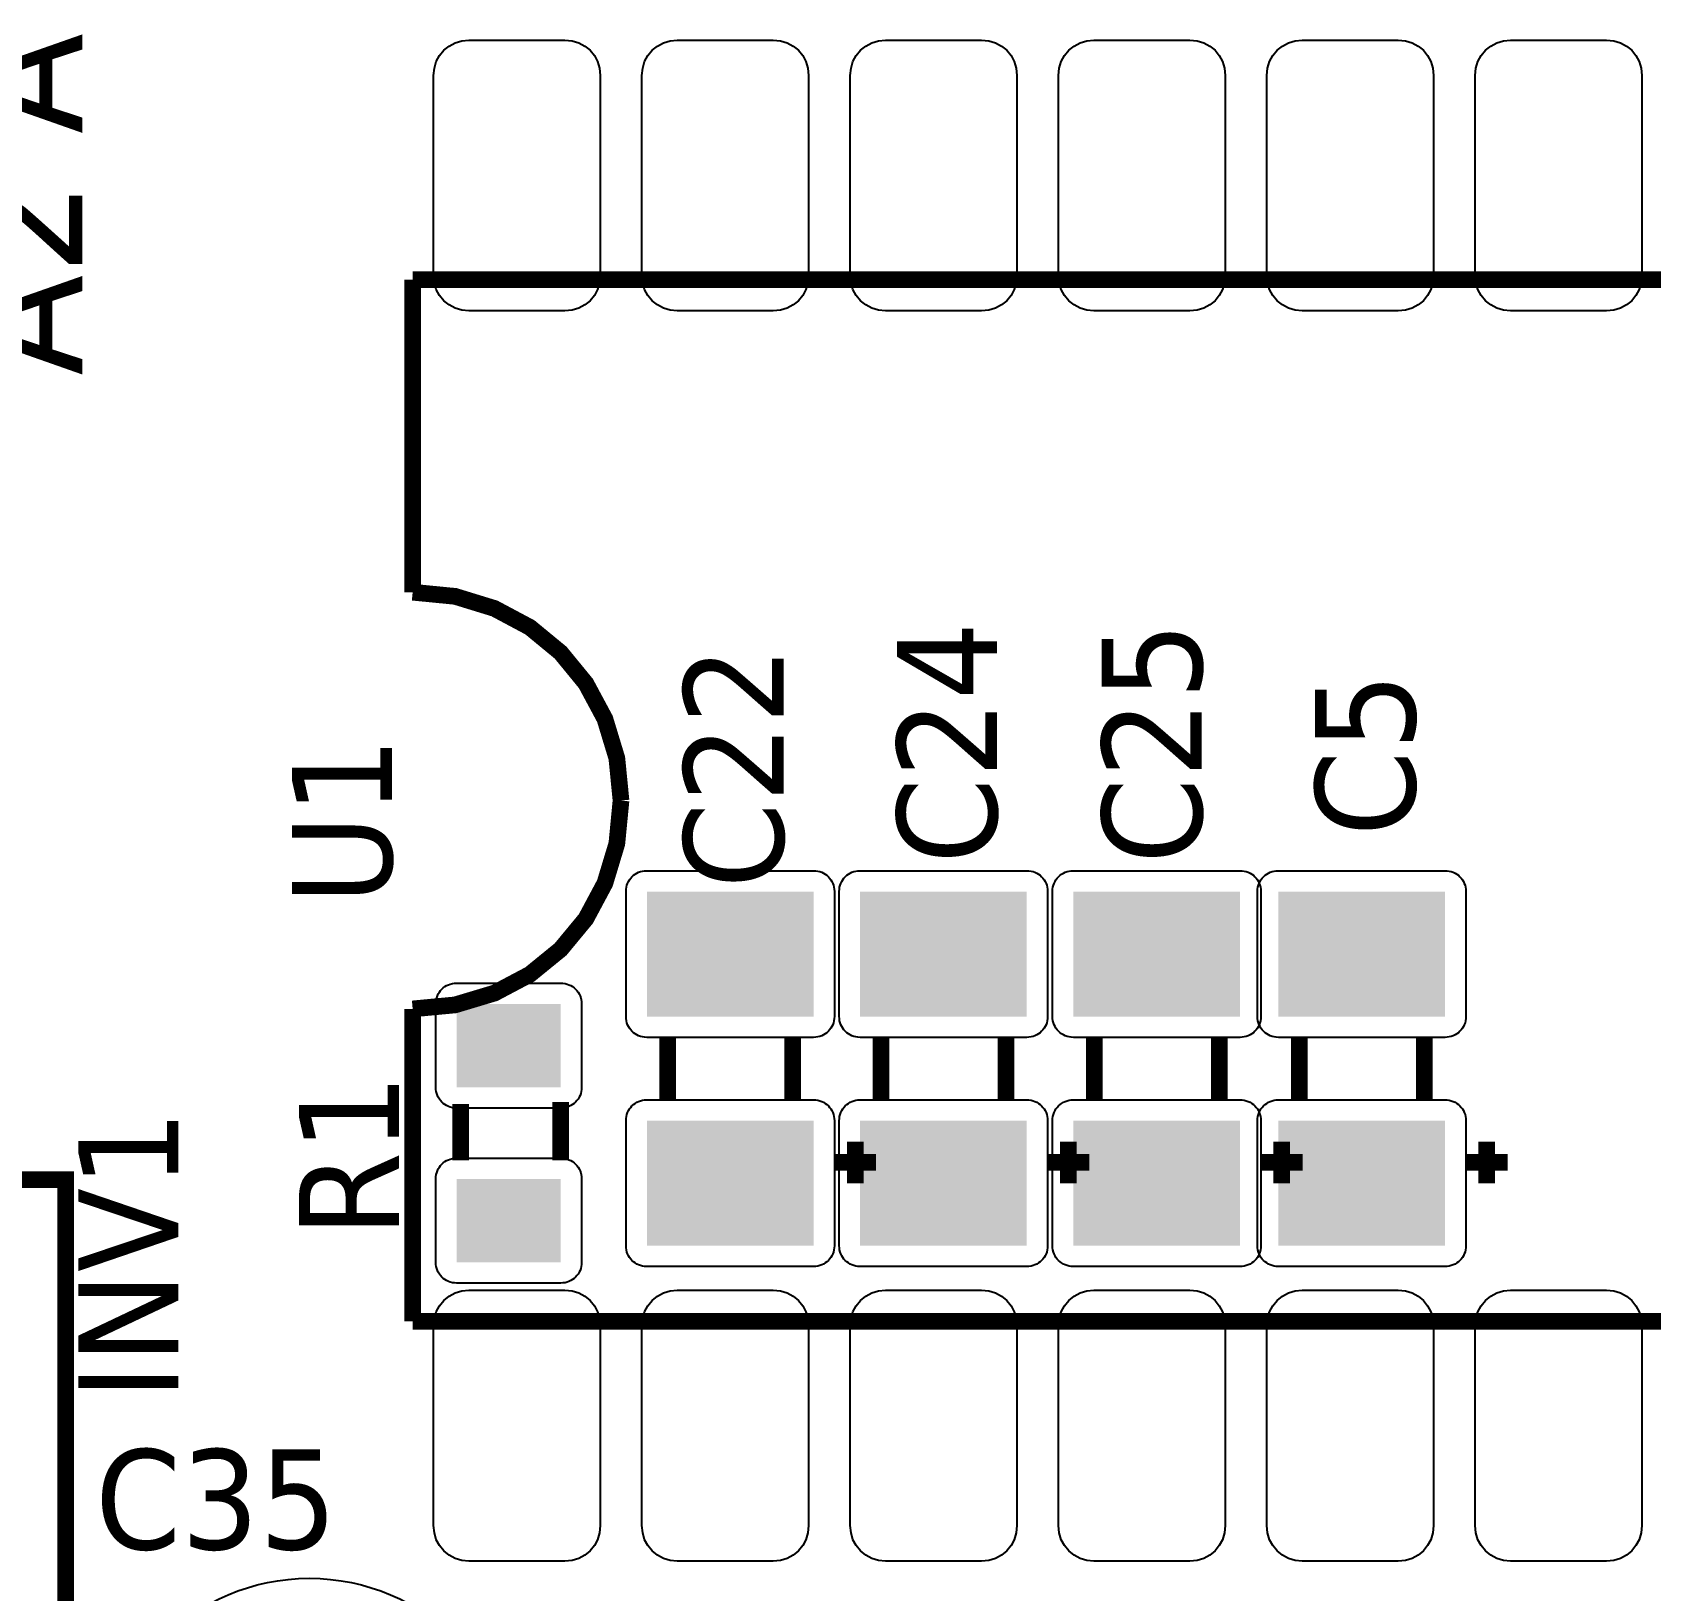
# Model space of a CAD drawing. Header units: millimetres. Extents: x 123.5 to 144.3, y 105.4 to 121.6.
# Drawn here: x 126.4 to 127.799, y 113.754 to 115.101 of the extents above; entities that cross this region are included whole.
import ezdxf

# ---------------------------------------------------------------- set-up
doc = ezdxf.new("R2010")
doc.units = ezdxf.units.MM
doc.layers.add('DESC', color=250, linetype='Continuous')
doc.styles.get("Standard").update_dxf_attribs({"font": 'tahoma.ttf'})

# ---------------------------------------------------------------- blocks, each defined once
blk = doc.blocks.new('RPAD')
blk.add_trace([(-0.5, -0.5), (-0.5, 0.5), (0.5, -0.5), (0.5, 0.5)])
blk = doc.blocks.new('DIELEC-AUT006')
for points in [[(146.9097, 114.2917), (146.8407, 114.2917), (146.8355, 114.2922), (146.8307, 114.2936), (146.8264, 114.296), (146.8226, 114.299), (146.8195, 114.3028), (146.8172, 114.3071), (146.8158, 114.312), (146.8152, 114.3172), (146.8152, 114.4612), (146.8158, 114.4664), (146.8172, 114.4712), (146.8195, 114.4755), (146.8226, 114.4793), (146.8264, 114.4824), (146.8307, 114.4847), (146.8355, 114.4862), (146.8407, 114.4867), (146.9097, 114.4867), (146.915, 114.4862), (146.9198, 114.4847), (146.9241, 114.4824), (146.9279, 114.4793), (146.931, 114.4755), (146.9333, 114.4712), (146.9347, 114.4664), (146.9352, 114.4612), (146.9352, 114.3172), (146.9347, 114.312), (146.9333, 114.3071), (146.931, 114.3028), (146.9279, 114.299), (146.9241, 114.296), (146.9198, 114.2936), (146.915, 114.2922), (146.9097, 114.2917)], [(147.0597, 114.2917), (146.9907, 114.2917), (146.9855, 114.2922), (146.9807, 114.2936), (146.9764, 114.296), (146.9726, 114.299), (146.9695, 114.3028), (146.9672, 114.3071), (146.9658, 114.312), (146.9652, 114.3172), (146.9652, 114.4612), (146.9658, 114.4664), (146.9672, 114.4712), (146.9695, 114.4755), (146.9726, 114.4793), (146.9764, 114.4824), (146.9807, 114.4847), (146.9855, 114.4862), (146.9907, 114.4867), (147.0597, 114.4867), (147.065, 114.4862), (147.0698, 114.4847), (147.0741, 114.4824), (147.0779, 114.4793), (147.081, 114.4755), (147.0833, 114.4712), (147.0847, 114.4664), (147.0852, 114.4612), (147.0852, 114.3172), (147.0847, 114.312), (147.0833, 114.3071), (147.081, 114.3028), (147.0779, 114.299), (147.0741, 114.296), (147.0698, 114.2936), (147.065, 114.2922), (147.0597, 114.2917)], [(147.2097, 114.2917), (147.1407, 114.2917), (147.1355, 114.2922), (147.1307, 114.2936), (147.1264, 114.296), (147.1226, 114.299), (147.1195, 114.3028), (147.1172, 114.3071), (147.1158, 114.312), (147.1152, 114.3172), (147.1152, 114.4612), (147.1158, 114.4664), (147.1172, 114.4712), (147.1195, 114.4755), (147.1226, 114.4793), (147.1264, 114.4824), (147.1307, 114.4847), (147.1355, 114.4862), (147.1407, 114.4867), (147.2097, 114.4867), (147.215, 114.4862), (147.2198, 114.4847), (147.2241, 114.4824), (147.2279, 114.4793), (147.231, 114.4755), (147.2333, 114.4712), (147.2347, 114.4664), (147.2352, 114.4612), (147.2352, 114.3172), (147.2347, 114.312), (147.2333, 114.3071), (147.231, 114.3028), (147.2279, 114.299), (147.2241, 114.296), (147.2198, 114.2936), (147.215, 114.2922), (147.2097, 114.2917)], [(147.3597, 114.2917), (147.2907, 114.2917), (147.2855, 114.2922), (147.2807, 114.2936), (147.2764, 114.296), (147.2726, 114.299), (147.2695, 114.3028), (147.2672, 114.3071), (147.2658, 114.312), (147.2652, 114.3172), (147.2652, 114.4612), (147.2658, 114.4664), (147.2672, 114.4712), (147.2695, 114.4755), (147.2726, 114.4793), (147.2764, 114.4824), (147.2807, 114.4847), (147.2855, 114.4862), (147.2907, 114.4867), (147.3597, 114.4867), (147.365, 114.4862), (147.3698, 114.4847), (147.3741, 114.4824), (147.3779, 114.4793), (147.381, 114.4755), (147.3833, 114.4712), (147.3847, 114.4664), (147.3852, 114.4612), (147.3852, 114.3172), (147.3847, 114.312), (147.3833, 114.3071), (147.381, 114.3028), (147.3779, 114.299), (147.3741, 114.296), (147.3698, 114.2936), (147.365, 114.2922), (147.3597, 114.2917)], [(147.5097, 114.2917), (147.4407, 114.2917), (147.4355, 114.2922), (147.4307, 114.2936), (147.4264, 114.296), (147.4226, 114.299), (147.4195, 114.3028), (147.4172, 114.3071), (147.4158, 114.312), (147.4152, 114.3172), (147.4152, 114.4612), (147.4158, 114.4664), (147.4172, 114.4712), (147.4195, 114.4755), (147.4226, 114.4793), (147.4264, 114.4824), (147.4307, 114.4847), (147.4355, 114.4862), (147.4407, 114.4867), (147.5097, 114.4867), (147.515, 114.4862), (147.5198, 114.4847), (147.5241, 114.4824), (147.5279, 114.4793), (147.531, 114.4755), (147.5333, 114.4712), (147.5347, 114.4664), (147.5352, 114.4612), (147.5352, 114.3172), (147.5347, 114.312), (147.5333, 114.3071), (147.531, 114.3028), (147.5279, 114.299), (147.5241, 114.296), (147.5198, 114.2936), (147.515, 114.2922), (147.5097, 114.2917)], [(147.6597, 114.2917), (147.5907, 114.2917), (147.5855, 114.2922), (147.5807, 114.2936), (147.5764, 114.296), (147.5726, 114.299), (147.5695, 114.3028), (147.5672, 114.3071), (147.5658, 114.312), (147.5652, 114.3172), (147.5652, 114.4612), (147.5658, 114.4664), (147.5672, 114.4712), (147.5695, 114.4755), (147.5726, 114.4793), (147.5764, 114.4824), (147.5807, 114.4847), (147.5855, 114.4862), (147.5907, 114.4867), (147.6597, 114.4867), (147.665, 114.4862), (147.6698, 114.4847), (147.6741, 114.4824), (147.6779, 114.4793), (147.681, 114.4755), (147.6833, 114.4712), (147.6847, 114.4664), (147.6852, 114.4612), (147.6852, 114.3172), (147.6847, 114.312), (147.6833, 114.3071), (147.681, 114.3028), (147.6779, 114.299), (147.6741, 114.296), (147.6698, 114.2936), (147.665, 114.2922), (147.6597, 114.2917)], [(147.1038, 113.8737), (147.1038, 113.7837), (147.1037, 113.7822), (147.1035, 113.7807), (147.1031, 113.7792), (147.1026, 113.7778), (147.102, 113.7765), (147.1013, 113.7753), (147.1004, 113.7741), (147.0995, 113.7731), (147.0984, 113.7721), (147.0972, 113.7713), (147.096, 113.7705), (147.0947, 113.7699), (147.0933, 113.7694), (147.0919, 113.769), (147.0904, 113.7688), (147.0888, 113.7687), (146.9688, 113.7687), (146.9672, 113.7688), (146.9657, 113.769), (146.9643, 113.7694), (146.9629, 113.7699), (146.9616, 113.7705), (146.9603, 113.7713), (146.9592, 113.7721), (146.9581, 113.7731), (146.9572, 113.7741), (146.9563, 113.7753), (146.9556, 113.7765), (146.9549, 113.7778), (146.9545, 113.7792), (146.9541, 113.7807), (146.9539, 113.7822), (146.9538, 113.7837), (146.9538, 113.8737), (146.9539, 113.8753), (146.9541, 113.8768), (146.9545, 113.8782), (146.9549, 113.8796), (146.9556, 113.881), (146.9563, 113.8822), (146.9572, 113.8833), (146.9581, 113.8844), (146.9592, 113.8854), (146.9603, 113.8862), (146.9616, 113.887), (146.9629, 113.8876), (146.9643, 113.8881), (146.9657, 113.8884), (146.9672, 113.8887), (146.9688, 113.8887), (147.0888, 113.8887), (147.0904, 113.8887), (147.0919, 113.8884), (147.0933, 113.8881), (147.0947, 113.8876), (147.096, 113.887), (147.0972, 113.8862), (147.0984, 113.8854), (147.0995, 113.8844), (147.1004, 113.8833), (147.1013, 113.8822), (147.102, 113.881), (147.1026, 113.8796), (147.1031, 113.8782), (147.1035, 113.8768), (147.1037, 113.8753), (147.1038, 113.8737)], [(147.2573, 113.8737), (147.2573, 113.7837), (147.2573, 113.7822), (147.257, 113.7807), (147.2567, 113.7792), (147.2562, 113.7778), (147.2556, 113.7765), (147.2548, 113.7753), (147.254, 113.7741), (147.253, 113.7731), (147.2519, 113.7721), (147.2508, 113.7713), (147.2496, 113.7705), (147.2482, 113.7699), (147.2469, 113.7694), (147.2454, 113.769), (147.2439, 113.7688), (147.2423, 113.7687), (147.1223, 113.7687), (147.1208, 113.7688), (147.1193, 113.769), (147.1178, 113.7694), (147.1164, 113.7699), (147.1151, 113.7705), (147.1139, 113.7713), (147.1127, 113.7721), (147.1117, 113.7731), (147.1107, 113.7741), (147.1099, 113.7753), (147.1091, 113.7765), (147.1085, 113.7778), (147.108, 113.7792), (147.1076, 113.7807), (147.1074, 113.7822), (147.1073, 113.7837), (147.1073, 113.8737), (147.1074, 113.8753), (147.1076, 113.8768), (147.108, 113.8782), (147.1085, 113.8796), (147.1091, 113.881), (147.1099, 113.8822), (147.1107, 113.8833), (147.1117, 113.8844), (147.1127, 113.8854), (147.1139, 113.8862), (147.1151, 113.887), (147.1164, 113.8876), (147.1178, 113.8881), (147.1193, 113.8884), (147.1208, 113.8887), (147.1223, 113.8887), (147.2423, 113.8887), (147.2439, 113.8887), (147.2454, 113.8884), (147.2469, 113.8881), (147.2482, 113.8876), (147.2496, 113.887), (147.2508, 113.8862), (147.2519, 113.8854), (147.253, 113.8844), (147.254, 113.8833), (147.2548, 113.8822), (147.2556, 113.881), (147.2562, 113.8796), (147.2567, 113.8782), (147.257, 113.8768), (147.2573, 113.8753), (147.2573, 113.8737)], [(147.4109, 113.8737), (147.4109, 113.7837), (147.4108, 113.7822), (147.4106, 113.7807), (147.4102, 113.7792), (147.4097, 113.7778), (147.4091, 113.7765), (147.4084, 113.7753), (147.4075, 113.7741), (147.4065, 113.7731), (147.4055, 113.7721), (147.4043, 113.7713), (147.4031, 113.7705), (147.4018, 113.7699), (147.4004, 113.7694), (147.3989, 113.769), (147.3974, 113.7688), (147.3959, 113.7687), (147.2759, 113.7687), (147.2743, 113.7688), (147.2728, 113.769), (147.2714, 113.7694), (147.27, 113.7699), (147.2687, 113.7705), (147.2674, 113.7713), (147.2663, 113.7721), (147.2652, 113.7731), (147.2643, 113.7741), (147.2634, 113.7753), (147.2627, 113.7765), (147.262, 113.7778), (147.2615, 113.7792), (147.2612, 113.7807), (147.261, 113.7822), (147.2609, 113.7837), (147.2609, 113.8737), (147.261, 113.8753), (147.2612, 113.8768), (147.2615, 113.8782), (147.262, 113.8796), (147.2627, 113.881), (147.2634, 113.8822), (147.2643, 113.8833), (147.2652, 113.8844), (147.2663, 113.8854), (147.2674, 113.8862), (147.2687, 113.887), (147.27, 113.8876), (147.2714, 113.8881), (147.2728, 113.8884), (147.2743, 113.8887), (147.2759, 113.8887), (147.3959, 113.8887), (147.3974, 113.8887), (147.3989, 113.8884), (147.4004, 113.8881), (147.4018, 113.8876), (147.4031, 113.887), (147.4043, 113.8862), (147.4055, 113.8854), (147.4065, 113.8844), (147.4075, 113.8833), (147.4084, 113.8822), (147.4091, 113.881), (147.4097, 113.8796), (147.4102, 113.8782), (147.4106, 113.8768), (147.4108, 113.8753), (147.4109, 113.8737)], [(147.5585, 113.8737), (147.5585, 113.7837), (147.5584, 113.7822), (147.5582, 113.7807), (147.5579, 113.7792), (147.5574, 113.7778), (147.5567, 113.7765), (147.556, 113.7753), (147.5551, 113.7741), (147.5542, 113.7731), (147.5531, 113.7721), (147.552, 113.7713), (147.5507, 113.7705), (147.5494, 113.7699), (147.548, 113.7694), (147.5466, 113.769), (147.5451, 113.7688), (147.5435, 113.7687), (147.4235, 113.7687), (147.422, 113.7688), (147.4204, 113.769), (147.419, 113.7694), (147.4176, 113.7699), (147.4163, 113.7705), (147.4151, 113.7713), (147.4139, 113.7721), (147.4129, 113.7731), (147.4119, 113.7741), (147.411, 113.7753), (147.4103, 113.7765), (147.4097, 113.7778), (147.4092, 113.7792), (147.4088, 113.7807), (147.4086, 113.7822), (147.4085, 113.7837), (147.4085, 113.8737), (147.4086, 113.8753), (147.4088, 113.8768), (147.4092, 113.8782), (147.4097, 113.8796), (147.4103, 113.881), (147.411, 113.8822), (147.4119, 113.8833), (147.4129, 113.8844), (147.4139, 113.8854), (147.4151, 113.8862), (147.4163, 113.887), (147.4176, 113.8876), (147.419, 113.8881), (147.4204, 113.8884), (147.422, 113.8887), (147.4235, 113.8887), (147.5435, 113.8887), (147.5451, 113.8887), (147.5466, 113.8884), (147.548, 113.8881), (147.5494, 113.8876), (147.5507, 113.887), (147.552, 113.8862), (147.5531, 113.8854), (147.5542, 113.8844), (147.5551, 113.8833), (147.556, 113.8822), (147.5567, 113.881), (147.5574, 113.8796), (147.5579, 113.8782), (147.5582, 113.8768), (147.5584, 113.8753), (147.5585, 113.8737)], [(146.8168, 113.7328), (146.8168, 113.7928), (146.8169, 113.7944), (146.8171, 113.7959), (146.8175, 113.7973), (146.818, 113.7987), (146.8186, 113.8), (146.8194, 113.8013), (146.8202, 113.8024), (146.8212, 113.8035), (146.8222, 113.8044), (146.8234, 113.8053), (146.8246, 113.806), (146.8259, 113.8066), (146.8273, 113.8071), (146.8288, 113.8075), (146.8303, 113.8077), (146.8318, 113.8078), (146.9068, 113.8078), (146.9084, 113.8077), (146.9099, 113.8075), (146.9114, 113.8071), (146.9127, 113.8066), (146.9141, 113.806), (146.9153, 113.8053), (146.9164, 113.8044), (146.9175, 113.8035), (146.9185, 113.8024), (146.9193, 113.8013), (146.9201, 113.8), (146.9207, 113.7987), (146.9212, 113.7973), (146.9215, 113.7959), (146.9218, 113.7944), (146.9218, 113.7928), (146.9218, 113.7328), (146.9218, 113.7312), (146.9215, 113.7297), (146.9212, 113.7283), (146.9207, 113.7269), (146.9201, 113.7256), (146.9193, 113.7243), (146.9185, 113.7232), (146.9175, 113.7221), (146.9164, 113.7212), (146.9153, 113.7203), (146.9141, 113.7196), (146.9127, 113.719), (146.9114, 113.7185), (146.9099, 113.7181), (146.9084, 113.7179), (146.9068, 113.7178), (146.8318, 113.7178), (146.8303, 113.7179), (146.8288, 113.7181), (146.8273, 113.7185), (146.8259, 113.719), (146.8246, 113.7196), (146.8234, 113.7203), (146.8222, 113.7212), (146.8212, 113.7221), (146.8202, 113.7232), (146.8194, 113.7243), (146.8186, 113.7256), (146.818, 113.7269), (146.8175, 113.7283), (146.8171, 113.7297), (146.8169, 113.7312), (146.8168, 113.7328)], [(147.1038, 113.7087), (147.1038, 113.6187), (147.1037, 113.6172), (147.1035, 113.6157), (147.1031, 113.6142), (147.1026, 113.6128), (147.102, 113.6115), (147.1013, 113.6103), (147.1004, 113.6091), (147.0995, 113.6081), (147.0984, 113.6071), (147.0972, 113.6063), (147.096, 113.6055), (147.0947, 113.6049), (147.0933, 113.6044), (147.0919, 113.604), (147.0904, 113.6038), (147.0888, 113.6037), (146.9688, 113.6037), (146.9672, 113.6038), (146.9657, 113.604), (146.9643, 113.6044), (146.9629, 113.6049), (146.9616, 113.6055), (146.9603, 113.6063), (146.9592, 113.6071), (146.9581, 113.6081), (146.9572, 113.6091), (146.9563, 113.6103), (146.9556, 113.6115), (146.9549, 113.6128), (146.9545, 113.6142), (146.9541, 113.6157), (146.9539, 113.6172), (146.9538, 113.6187), (146.9538, 113.7087), (146.9539, 113.7103), (146.9541, 113.7118), (146.9545, 113.7132), (146.9549, 113.7146), (146.9556, 113.716), (146.9563, 113.7172), (146.9572, 113.7183), (146.9581, 113.7194), (146.9592, 113.7204), (146.9603, 113.7212), (146.9616, 113.722), (146.9629, 113.7226), (146.9643, 113.7231), (146.9657, 113.7234), (146.9672, 113.7237), (146.9688, 113.7237), (147.0888, 113.7237), (147.0904, 113.7237), (147.0919, 113.7234), (147.0933, 113.7231), (147.0947, 113.7226), (147.096, 113.722), (147.0972, 113.7212), (147.0984, 113.7204), (147.0995, 113.7194), (147.1004, 113.7183), (147.1013, 113.7172), (147.102, 113.716), (147.1026, 113.7146), (147.1031, 113.7132), (147.1035, 113.7118), (147.1037, 113.7103), (147.1038, 113.7087)], [(147.2573, 113.7087), (147.2573, 113.6187), (147.2573, 113.6172), (147.257, 113.6157), (147.2567, 113.6142), (147.2562, 113.6128), (147.2556, 113.6115), (147.2548, 113.6103), (147.254, 113.6091), (147.253, 113.6081), (147.2519, 113.6071), (147.2508, 113.6063), (147.2496, 113.6055), (147.2482, 113.6049), (147.2469, 113.6044), (147.2454, 113.604), (147.2439, 113.6038), (147.2423, 113.6037), (147.1223, 113.6037), (147.1208, 113.6038), (147.1193, 113.604), (147.1178, 113.6044), (147.1164, 113.6049), (147.1151, 113.6055), (147.1139, 113.6063), (147.1127, 113.6071), (147.1117, 113.6081), (147.1107, 113.6091), (147.1099, 113.6103), (147.1091, 113.6115), (147.1085, 113.6128), (147.108, 113.6142), (147.1076, 113.6157), (147.1074, 113.6172), (147.1073, 113.6187), (147.1073, 113.7087), (147.1074, 113.7103), (147.1076, 113.7118), (147.108, 113.7132), (147.1085, 113.7146), (147.1091, 113.716), (147.1099, 113.7172), (147.1107, 113.7183), (147.1117, 113.7194), (147.1127, 113.7204), (147.1139, 113.7212), (147.1151, 113.722), (147.1164, 113.7226), (147.1178, 113.7231), (147.1193, 113.7234), (147.1208, 113.7237), (147.1223, 113.7237), (147.2423, 113.7237), (147.2439, 113.7237), (147.2454, 113.7234), (147.2469, 113.7231), (147.2482, 113.7226), (147.2496, 113.722), (147.2508, 113.7212), (147.2519, 113.7204), (147.253, 113.7194), (147.254, 113.7183), (147.2548, 113.7172), (147.2556, 113.716), (147.2562, 113.7146), (147.2567, 113.7132), (147.257, 113.7118), (147.2573, 113.7103), (147.2573, 113.7087)], [(147.4109, 113.7087), (147.4109, 113.6187), (147.4108, 113.6172), (147.4106, 113.6157), (147.4102, 113.6142), (147.4097, 113.6128), (147.4091, 113.6115), (147.4084, 113.6103), (147.4075, 113.6091), (147.4065, 113.6081), (147.4055, 113.6071), (147.4043, 113.6063), (147.4031, 113.6055), (147.4018, 113.6049), (147.4004, 113.6044), (147.3989, 113.604), (147.3974, 113.6038), (147.3959, 113.6037), (147.2759, 113.6037), (147.2743, 113.6038), (147.2728, 113.604), (147.2714, 113.6044), (147.27, 113.6049), (147.2687, 113.6055), (147.2674, 113.6063), (147.2663, 113.6071), (147.2652, 113.6081), (147.2643, 113.6091), (147.2634, 113.6103), (147.2627, 113.6115), (147.262, 113.6128), (147.2615, 113.6142), (147.2612, 113.6157), (147.261, 113.6172), (147.2609, 113.6187), (147.2609, 113.7087), (147.261, 113.7103), (147.2612, 113.7118), (147.2615, 113.7132), (147.262, 113.7146), (147.2627, 113.716), (147.2634, 113.7172), (147.2643, 113.7183), (147.2652, 113.7194), (147.2663, 113.7204), (147.2674, 113.7212), (147.2687, 113.722), (147.27, 113.7226), (147.2714, 113.7231), (147.2728, 113.7234), (147.2743, 113.7237), (147.2759, 113.7237), (147.3959, 113.7237), (147.3974, 113.7237), (147.3989, 113.7234), (147.4004, 113.7231), (147.4018, 113.7226), (147.4031, 113.722), (147.4043, 113.7212), (147.4055, 113.7204), (147.4065, 113.7194), (147.4075, 113.7183), (147.4084, 113.7172), (147.4091, 113.716), (147.4097, 113.7146), (147.4102, 113.7132), (147.4106, 113.7118), (147.4108, 113.7103), (147.4109, 113.7087)], [(147.5585, 113.7087), (147.5585, 113.6187), (147.5584, 113.6172), (147.5582, 113.6157), (147.5579, 113.6142), (147.5574, 113.6128), (147.5567, 113.6115), (147.556, 113.6103), (147.5551, 113.6091), (147.5542, 113.6081), (147.5531, 113.6071), (147.552, 113.6063), (147.5507, 113.6055), (147.5494, 113.6049), (147.548, 113.6044), (147.5466, 113.604), (147.5451, 113.6038), (147.5435, 113.6037), (147.4235, 113.6037), (147.422, 113.6038), (147.4204, 113.604), (147.419, 113.6044), (147.4176, 113.6049), (147.4163, 113.6055), (147.4151, 113.6063), (147.4139, 113.6071), (147.4129, 113.6081), (147.4119, 113.6091), (147.411, 113.6103), (147.4103, 113.6115), (147.4097, 113.6128), (147.4092, 113.6142), (147.4088, 113.6157), (147.4086, 113.6172), (147.4085, 113.6187), (147.4085, 113.7087), (147.4086, 113.7103), (147.4088, 113.7118), (147.4092, 113.7132), (147.4097, 113.7146), (147.4103, 113.716), (147.411, 113.7172), (147.4119, 113.7183), (147.4129, 113.7194), (147.4139, 113.7204), (147.4151, 113.7212), (147.4163, 113.722), (147.4176, 113.7226), (147.419, 113.7231), (147.4204, 113.7234), (147.422, 113.7237), (147.4235, 113.7237), (147.5435, 113.7237), (147.5451, 113.7237), (147.5466, 113.7234), (147.548, 113.7231), (147.5494, 113.7226), (147.5507, 113.722), (147.552, 113.7212), (147.5531, 113.7204), (147.5542, 113.7194), (147.5551, 113.7183), (147.556, 113.7172), (147.5567, 113.716), (147.5574, 113.7146), (147.5579, 113.7132), (147.5582, 113.7118), (147.5584, 113.7103), (147.5585, 113.7087)], [(146.8168, 113.6068), (146.8168, 113.6668), (146.8169, 113.6684), (146.8171, 113.6699), (146.8175, 113.6713), (146.818, 113.6727), (146.8186, 113.674), (146.8194, 113.6753), (146.8202, 113.6764), (146.8212, 113.6775), (146.8222, 113.6784), (146.8234, 113.6793), (146.8246, 113.68), (146.8259, 113.6806), (146.8273, 113.6811), (146.8288, 113.6815), (146.8303, 113.6817), (146.8318, 113.6818), (146.9068, 113.6818), (146.9084, 113.6817), (146.9099, 113.6815), (146.9114, 113.6811), (146.9127, 113.6806), (146.9141, 113.68), (146.9153, 113.6793), (146.9164, 113.6784), (146.9175, 113.6775), (146.9185, 113.6764), (146.9193, 113.6753), (146.9201, 113.674), (146.9207, 113.6727), (146.9212, 113.6713), (146.9215, 113.6699), (146.9218, 113.6684), (146.9218, 113.6668), (146.9218, 113.6068), (146.9218, 113.6052), (146.9215, 113.6037), (146.9212, 113.6023), (146.9207, 113.6009), (146.9201, 113.5996), (146.9193, 113.5983), (146.9185, 113.5972), (146.9175, 113.5961), (146.9164, 113.5952), (146.9153, 113.5943), (146.9141, 113.5936), (146.9127, 113.593), (146.9114, 113.5925), (146.9099, 113.5921), (146.9084, 113.5919), (146.9068, 113.5918), (146.8318, 113.5918), (146.8303, 113.5919), (146.8288, 113.5921), (146.8273, 113.5925), (146.8259, 113.593), (146.8246, 113.5936), (146.8234, 113.5943), (146.8222, 113.5952), (146.8212, 113.5961), (146.8202, 113.5972), (146.8194, 113.5983), (146.8186, 113.5996), (146.818, 113.6009), (146.8175, 113.6023), (146.8171, 113.6037), (146.8169, 113.6052), (146.8168, 113.6068)], [(146.8407, 113.5867), (146.9097, 113.5867), (146.915, 113.5862), (146.9198, 113.5847), (146.9241, 113.5824), (146.9279, 113.5793), (146.931, 113.5755), (146.9333, 113.5712), (146.9347, 113.5664), (146.9352, 113.5612), (146.9352, 113.4172), (146.9347, 113.412), (146.9333, 113.4071), (146.931, 113.4028), (146.9279, 113.399), (146.9241, 113.396), (146.9198, 113.3936), (146.915, 113.3922), (146.9097, 113.3917), (146.8407, 113.3917), (146.8355, 113.3922), (146.8307, 113.3936), (146.8264, 113.396), (146.8226, 113.399), (146.8195, 113.4028), (146.8172, 113.4071), (146.8158, 113.412), (146.8152, 113.4172), (146.8152, 113.5612), (146.8158, 113.5664), (146.8172, 113.5712), (146.8195, 113.5755), (146.8226, 113.5793), (146.8264, 113.5824), (146.8307, 113.5847), (146.8355, 113.5862), (146.8407, 113.5867)], [(146.9907, 113.5867), (147.0597, 113.5867), (147.065, 113.5862), (147.0698, 113.5847), (147.0741, 113.5824), (147.0779, 113.5793), (147.081, 113.5755), (147.0833, 113.5712), (147.0847, 113.5664), (147.0852, 113.5612), (147.0852, 113.4172), (147.0847, 113.412), (147.0833, 113.4071), (147.081, 113.4028), (147.0779, 113.399), (147.0741, 113.396), (147.0698, 113.3936), (147.065, 113.3922), (147.0597, 113.3917), (146.9907, 113.3917), (146.9855, 113.3922), (146.9807, 113.3936), (146.9764, 113.396), (146.9726, 113.399), (146.9695, 113.4028), (146.9672, 113.4071), (146.9658, 113.412), (146.9652, 113.4172), (146.9652, 113.5612), (146.9658, 113.5664), (146.9672, 113.5712), (146.9695, 113.5755), (146.9726, 113.5793), (146.9764, 113.5824), (146.9807, 113.5847), (146.9855, 113.5862), (146.9907, 113.5867)], [(147.1407, 113.5867), (147.2097, 113.5867), (147.215, 113.5862), (147.2198, 113.5847), (147.2241, 113.5824), (147.2279, 113.5793), (147.231, 113.5755), (147.2333, 113.5712), (147.2347, 113.5664), (147.2352, 113.5612), (147.2352, 113.4172), (147.2347, 113.412), (147.2333, 113.4071), (147.231, 113.4028), (147.2279, 113.399), (147.2241, 113.396), (147.2198, 113.3936), (147.215, 113.3922), (147.2097, 113.3917), (147.1407, 113.3917), (147.1355, 113.3922), (147.1307, 113.3936), (147.1264, 113.396), (147.1226, 113.399), (147.1195, 113.4028), (147.1172, 113.4071), (147.1158, 113.412), (147.1152, 113.4172), (147.1152, 113.5612), (147.1158, 113.5664), (147.1172, 113.5712), (147.1195, 113.5755), (147.1226, 113.5793), (147.1264, 113.5824), (147.1307, 113.5847), (147.1355, 113.5862), (147.1407, 113.5867)], [(147.2907, 113.5867), (147.3597, 113.5867), (147.365, 113.5862), (147.3698, 113.5847), (147.3741, 113.5824), (147.3779, 113.5793), (147.381, 113.5755), (147.3833, 113.5712), (147.3847, 113.5664), (147.3852, 113.5612), (147.3852, 113.4172), (147.3847, 113.412), (147.3833, 113.4071), (147.381, 113.4028), (147.3779, 113.399), (147.3741, 113.396), (147.3698, 113.3936), (147.365, 113.3922), (147.3597, 113.3917), (147.2907, 113.3917), (147.2855, 113.3922), (147.2807, 113.3936), (147.2764, 113.396), (147.2726, 113.399), (147.2695, 113.4028), (147.2672, 113.4071), (147.2658, 113.412), (147.2652, 113.4172), (147.2652, 113.5612), (147.2658, 113.5664), (147.2672, 113.5712), (147.2695, 113.5755), (147.2726, 113.5793), (147.2764, 113.5824), (147.2807, 113.5847), (147.2855, 113.5862), (147.2907, 113.5867)], [(147.4407, 113.5867), (147.5097, 113.5867), (147.515, 113.5862), (147.5198, 113.5847), (147.5241, 113.5824), (147.5279, 113.5793), (147.531, 113.5755), (147.5333, 113.5712), (147.5347, 113.5664), (147.5352, 113.5612), (147.5352, 113.4172), (147.5347, 113.412), (147.5333, 113.4071), (147.531, 113.4028), (147.5279, 113.399), (147.5241, 113.396), (147.5198, 113.3936), (147.515, 113.3922), (147.5097, 113.3917), (147.4407, 113.3917), (147.4355, 113.3922), (147.4307, 113.3936), (147.4264, 113.396), (147.4226, 113.399), (147.4195, 113.4028), (147.4172, 113.4071), (147.4158, 113.412), (147.4152, 113.4172), (147.4152, 113.5612), (147.4158, 113.5664), (147.4172, 113.5712), (147.4195, 113.5755), (147.4226, 113.5793), (147.4264, 113.5824), (147.4307, 113.5847), (147.4355, 113.5862), (147.4407, 113.5867)], [(147.5907, 113.5867), (147.6597, 113.5867), (147.665, 113.5862), (147.6698, 113.5847), (147.6741, 113.5824), (147.6779, 113.5793), (147.681, 113.5755), (147.6833, 113.5712), (147.6847, 113.5664), (147.6852, 113.5612), (147.6852, 113.4172), (147.6847, 113.412), (147.6833, 113.4071), (147.681, 113.4028), (147.6779, 113.399), (147.6741, 113.396), (147.6698, 113.3936), (147.665, 113.3922), (147.6597, 113.3917), (147.5907, 113.3917), (147.5855, 113.3922), (147.5807, 113.3936), (147.5764, 113.396), (147.5726, 113.399), (147.5695, 113.4028), (147.5672, 113.4071), (147.5658, 113.412), (147.5652, 113.4172), (147.5652, 113.5612), (147.5658, 113.5664), (147.5672, 113.5712), (147.5695, 113.5755), (147.5726, 113.5793), (147.5764, 113.5824), (147.5807, 113.5847), (147.5855, 113.5862), (147.5907, 113.5867)]]:
    blk.add_lwpolyline(points, close=True)
at = {"const_width": 0.012}
for points in [[(146.8002, 114.0892), (146.8002, 114.3142)], [(146.8002, 114.3142), (149.8002, 114.3142)], [(146.8002, 114.0892), (146.8002, 114.3142)], [(146.8002, 114.3142), (149.8002, 114.3142)], [(146.8002, 114.0892), (146.8002, 114.3142)], [(146.8002, 114.3142), (149.8002, 114.3142)], [(146.9502, 113.9392), (146.9472, 113.9697), (146.9386, 113.998), (146.9249, 114.0235), (146.9067, 114.0457), (146.8846, 114.0639), (146.8591, 114.0775), (146.8308, 114.0862), (146.8002, 114.0892)], [(146.9502, 113.9392), (146.9472, 113.9697), (146.9386, 113.998), (146.9249, 114.0235), (146.9067, 114.0457), (146.8846, 114.0639), (146.8591, 114.0775), (146.8308, 114.0862), (146.8002, 114.0892)], [(146.9502, 113.9392), (146.9472, 113.9697), (146.9386, 113.998), (146.9249, 114.0235), (146.9067, 114.0457), (146.8846, 114.0639), (146.8591, 114.0775), (146.8308, 114.0862), (146.8002, 114.0892)], [(146.9502, 113.9392), (146.9472, 113.9082), (146.9386, 113.8797), (146.9249, 113.8541), (146.9067, 113.8321), (146.8846, 113.8141), (146.8591, 113.8006), (146.8308, 113.7921), (146.8002, 113.7892)], [(146.9502, 113.9392), (146.9472, 113.9082), (146.9386, 113.8797), (146.9249, 113.8541), (146.9067, 113.8321), (146.8846, 113.8141), (146.8591, 113.8006), (146.8308, 113.7921), (146.8002, 113.7892)], [(146.9502, 113.9392), (146.9472, 113.9082), (146.9386, 113.8797), (146.9249, 113.8541), (146.9067, 113.8321), (146.8846, 113.8141), (146.8591, 113.8006), (146.8308, 113.7921), (146.8002, 113.7892)], [(146.8002, 113.5642), (146.8002, 113.7892)], [(146.8002, 113.5642), (146.8002, 113.7892)], [(146.8002, 113.5642), (146.8002, 113.7892)], [(146.9838, 113.7687), (146.9838, 113.7237)], [(146.9838, 113.7687), (146.9838, 113.7237)], [(146.9838, 113.7687), (146.9838, 113.7237)], [(147.0738, 113.7687), (147.0738, 113.7237)], [(147.0738, 113.7687), (147.0738, 113.7237)], [(147.0738, 113.7687), (147.0738, 113.7237)], [(147.1373, 113.7687), (147.1373, 113.7237)], [(147.1373, 113.7687), (147.1373, 113.7237)], [(147.1373, 113.7687), (147.1373, 113.7237)], [(147.2273, 113.7687), (147.2273, 113.7237)], [(147.2273, 113.7687), (147.2273, 113.7237)], [(147.2273, 113.7687), (147.2273, 113.7237)], [(147.2909, 113.7687), (147.2909, 113.7237)], [(147.2909, 113.7687), (147.2909, 113.7237)], [(147.2909, 113.7687), (147.2909, 113.7237)], [(147.3809, 113.7687), (147.3809, 113.7237)], [(147.3809, 113.7687), (147.3809, 113.7237)], [(147.3809, 113.7687), (147.3809, 113.7237)], [(147.4385, 113.7687), (147.4385, 113.7237)], [(147.4385, 113.7687), (147.4385, 113.7237)], [(147.4385, 113.7687), (147.4385, 113.7237)], [(147.5285, 113.7687), (147.5285, 113.7237)], [(147.5285, 113.7687), (147.5285, 113.7237)], [(147.5285, 113.7687), (147.5285, 113.7237)], [(146.8348, 113.6803), (146.8348, 113.7208)], [(146.8348, 113.6803), (146.8348, 113.7208)], [(146.8348, 113.6803), (146.8348, 113.7208)], [(146.9068, 113.6803), (146.9068, 113.7223)], [(146.9068, 113.6803), (146.9068, 113.7223)], [(146.9068, 113.6803), (146.9068, 113.7223)], [(147.1188, 113.6937), (147.1188, 113.6637)], [(147.1188, 113.6937), (147.1188, 113.6637)], [(147.1188, 113.6937), (147.1188, 113.6637)], [(147.2723, 113.6937), (147.2723, 113.6637)], [(147.2723, 113.6937), (147.2723, 113.6637)], [(147.2723, 113.6937), (147.2723, 113.6637)], [(147.4259, 113.6937), (147.4259, 113.6637)], [(147.4259, 113.6937), (147.4259, 113.6637)], [(147.4259, 113.6937), (147.4259, 113.6637)], [(147.5735, 113.6937), (147.5735, 113.6637)], [(147.5735, 113.6937), (147.5735, 113.6637)], [(147.5735, 113.6937), (147.5735, 113.6637)], [(147.1338, 113.6787), (147.1038, 113.6787)], [(147.1338, 113.6787), (147.1038, 113.6787)], [(147.1338, 113.6787), (147.1038, 113.6787)], [(147.2873, 113.6787), (147.2573, 113.6787)], [(147.2873, 113.6787), (147.2573, 113.6787)], [(147.2873, 113.6787), (147.2573, 113.6787)], [(147.4409, 113.6787), (147.4109, 113.6787)], [(147.4409, 113.6787), (147.4109, 113.6787)], [(147.4409, 113.6787), (147.4109, 113.6787)], [(147.5885, 113.6787), (147.5585, 113.6787)], [(147.5885, 113.6787), (147.5585, 113.6787)], [(147.5885, 113.6787), (147.5585, 113.6787)], [(145.8123, 112.2785), (146.5504, 112.2785), (146.5504, 113.6663), (145.8123, 113.6663), (145.8123, 112.2785)], [(145.8123, 112.2785), (146.5504, 112.2785), (146.5504, 113.6663), (145.8123, 113.6663), (145.8123, 112.2785)], [(145.8123, 112.2785), (146.5504, 112.2785), (146.5504, 113.6663), (145.8123, 113.6663), (145.8123, 112.2785)], [(146.8002, 113.5642), (149.8002, 113.5642)], [(146.8002, 113.5642), (149.8002, 113.5642)], [(146.8002, 113.5642), (149.8002, 113.5642)]]:
    blk.add_lwpolyline(points, dxfattribs=at)
blk.add_circle((146.7258, 113.2293), 0.15)
blk.add_circle((146.7258, 113.2293), 0.15)
blk.add_circle((146.7258, 113.2293), 0.15)
at = {"zscale": 1.5}
for p, xscale, yscale, rotation in [((147.0288, 113.8287), 0.09, 0.12, 270), ((147.1823, 113.8287), 0.09, 0.12, 270), ((147.3359, 113.8287), 0.09, 0.12, 270), ((147.4835, 113.8287), 0.09, 0.12, 270), ((146.8693, 113.7628), 0.06, 0.07500000000000001, 90), ((147.0288, 113.6637), 0.09, 0.12, 270), ((147.1823, 113.6637), 0.09, 0.12, 270), ((147.3359, 113.6637), 0.09, 0.12, 270), ((147.4835, 113.6637), 0.09, 0.12, 270), ((146.8693, 113.6368), 0.06, 0.07500000000000001, 90)]:
    blk.add_blockref('RPAD', p, dxfattribs=dict(at, xscale=xscale, yscale=yscale, rotation=rotation))
for s, height, width, p in [('A2 A3 GND', 0.084, 1.071429, (146.5623, 114.2451)), ('A2 A3 GND', 0.084, 1.071429, (146.5623, 114.2451)), ('A2 A3 GND', 0.084, 1.071429, (146.5623, 114.2451)), ('C24', 0.072, 1.041667, (147.2208, 113.8936)), ('C24', 0.072, 1.041667, (147.2208, 113.8936)), ('C24', 0.072, 1.041667, (147.2208, 113.8936)), ('C25', 0.072, 1.041667, (147.3684, 113.8936)), ('C25', 0.072, 1.041667, (147.3684, 113.8936)), ('C25', 0.072, 1.041667, (147.3684, 113.8936)), ('C22', 0.072, 1.041667, (147.0672, 113.8759)), ('C22', 0.072, 1.041667, (147.0672, 113.8759)), ('C22', 0.072, 1.041667, (147.0672, 113.8759)), ('C5', 0.072, 1.041667, (147.522, 113.9134)), ('C5', 0.072, 1.041667, (147.522, 113.9134)), ('C5', 0.072, 1.041667, (147.522, 113.9134)), ('U1', 0.072, 1.041667, (146.7852, 113.8642)), ('U1', 0.072, 1.041667, (146.7852, 113.8642)), ('U1', 0.072, 1.041667, (146.7852, 113.8642)), ('R1', 0.072, 1.041667, (146.7903, 113.6248)), ('R1', 0.072, 1.041667, (146.7903, 113.6248)), ('R1', 0.072, 1.041667, (146.7903, 113.6248)), ('INV1', 0.072, 1.041667, (146.6315, 113.5075)), ('INV1', 0.072, 1.041667, (146.6315, 113.5075)), ('INV1', 0.072, 1.041667, (146.6315, 113.5075))]:
    blk.add_text(s, height=height, rotation=90, dxfattribs=dict(width=width)).set_placement(p)
at = {"width": 1.041667}
blk.add_text('C35', height=0.072, dxfattribs=at).set_placement((146.5715, 113.4002))
blk.add_text('C35', height=0.072, dxfattribs=at).set_placement((146.5715, 113.4002))
blk.add_text('C35', height=0.072, dxfattribs=at).set_placement((146.5715, 113.4002))

msp = doc.modelspace()

# ---------------------------------------------------------------- block references
at = {"layer": 'DESC', "xscale": 1.2, "yscale": 1.2, "zscale": 1.2}
msp.add_blockref('DIELEC-AUT006', (-49.4312, -22.2901), dxfattribs=at)

doc.saveas('drawing.dxf')
